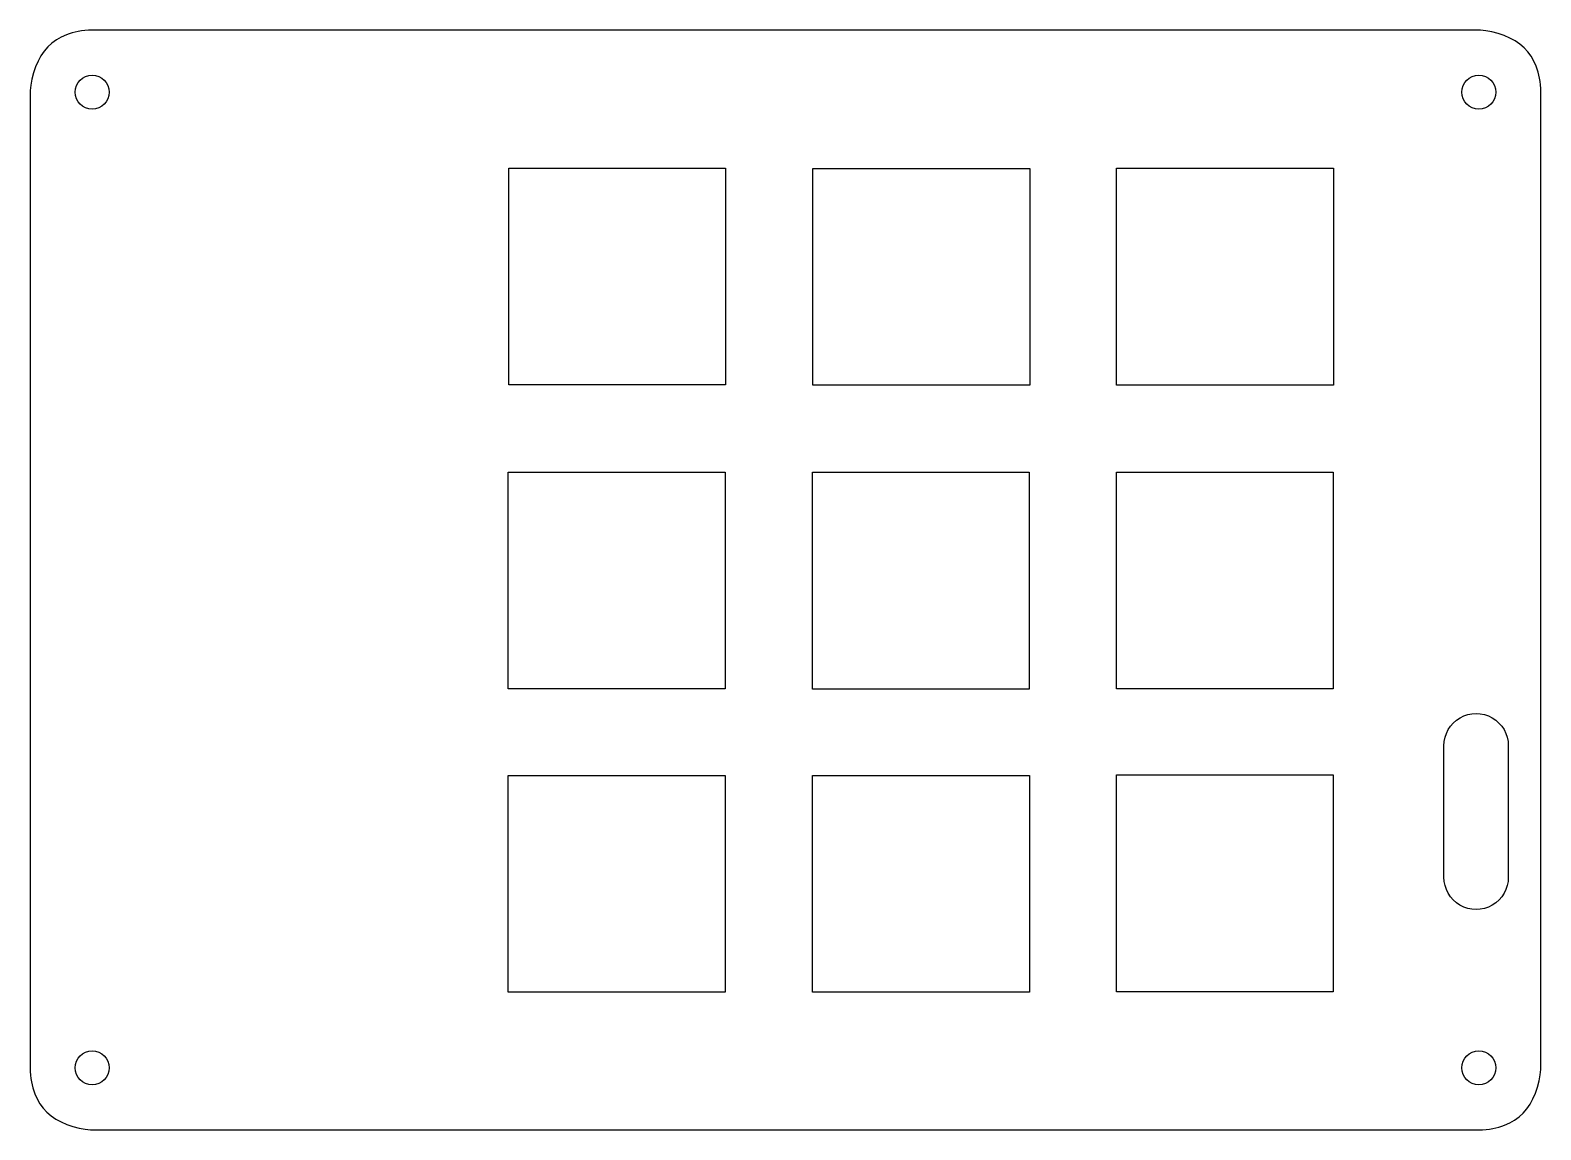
# Model space of a CAD drawing. Header units: millimetres. Extents: x -181.4 to -83.9, y 57.8 to 128.8.
import ezdxf

# ---------------------------------------------------------------- set-up
doc = ezdxf.new("R2010")
doc.units = ezdxf.units.MM
doc.layers.get('0').update_dxf_attribs({"linetype": 'CONTINUOUS'})

msp = doc.modelspace()

# ---------------------------------------------------------------- linework, layer by layer
for points in [[(-178.271, 57.881), (-177.866, 57.812), (-177.521, 57.78), (-177.423, 57.777), (-87.923, 57.777), (-87.683, 57.782), (-87.453, 57.796), (-87.232, 57.82), (-87.02, 57.853), (-86.817, 57.894), (-86.622, 57.943), (-86.435, 58.001), (-86.256, 58.066), (-85.919, 58.219), (-85.61, 58.403), (-85.325, 58.615), (-85.065, 58.858), (-84.829, 59.131), (-84.616, 59.434), (-84.428, 59.768), (-84.265, 60.132), (-84.131, 60.522), (-84.027, 60.929), (-83.958, 61.334), (-83.926, 61.679), (-83.923, 61.777), (-83.923, 124.777), (-83.928, 125.017), (-83.942, 125.247), (-83.966, 125.468), (-83.999, 125.68), (-84.04, 125.883), (-84.089, 126.078), (-84.147, 126.265), (-84.212, 126.444), (-84.365, 126.781), (-84.549, 127.09), (-84.761, 127.375), (-85.004, 127.635), (-85.277, 127.871), (-85.58, 128.084), (-85.914, 128.272), (-86.278, 128.435), (-86.668, 128.569), (-87.075, 128.673), (-87.48, 128.742), (-87.825, 128.774), (-87.923, 128.777), (-177.423, 128.777), (-177.663, 128.772), (-177.893, 128.758), (-178.114, 128.734), (-178.326, 128.701), (-178.529, 128.66), (-178.724, 128.611), (-178.911, 128.553), (-179.09, 128.488), (-179.427, 128.335), (-179.736, 128.151), (-180.021, 127.939), (-180.281, 127.696), (-180.517, 127.423), (-180.73, 127.12), (-180.918, 126.786), (-181.081, 126.422), (-181.215, 126.032), (-181.319, 125.625), (-181.388, 125.22), (-181.42, 124.875), (-181.423, 124.777), (-181.423, 61.777), (-181.418, 61.537), (-181.404, 61.307), (-181.38, 61.086), (-181.347, 60.874), (-181.306, 60.671), (-181.257, 60.476), (-181.199, 60.289), (-181.134, 60.11), (-180.981, 59.773), (-180.797, 59.464), (-180.585, 59.179), (-180.342, 58.919), (-180.069, 58.683), (-179.766, 58.47), (-179.432, 58.282), (-179.068, 58.119), (-178.678, 57.985)], [(-150.538, 105.877), (-150.538, 119.877), (-136.538, 119.877), (-136.538, 105.877)], [(-130.913, 105.857), (-130.913, 119.857), (-116.913, 119.857), (-116.913, 105.857)], [(-111.298, 105.867), (-111.298, 119.867), (-97.298, 119.867), (-97.298, 105.867)], [(-150.568, 86.247), (-150.568, 100.247), (-136.568, 100.247), (-136.568, 86.247)], [(-116.938, 100.237), (-116.938, 86.237), (-130.938, 86.237), (-130.938, 100.237)], [(-111.318, 86.247), (-111.318, 100.247), (-97.318, 100.247), (-97.318, 86.247)], [(-150.568, 66.657), (-150.568, 80.657), (-136.568, 80.657), (-136.568, 66.657)], [(-130.928, 66.657), (-130.928, 80.657), (-116.928, 80.657), (-116.928, 66.657)], [(-111.318, 66.687), (-111.318, 80.687), (-97.318, 80.687), (-97.318, 66.687)]]:
    msp.add_lwpolyline(points, close=True)
msp.add_lwpolyline([(-86.019, 82.577), (-86.019, 74.092, -1.006944), (-90.174, 74.092), (-90.174, 82.577, -1.000006)], format="xyb", close=True)
for centre in [(-177.423, 124.777), (-87.923, 124.777), (-177.423, 61.777), (-87.923, 61.777)]:
    msp.add_circle(centre, 1.1)

doc.saveas('drawing.dxf')
